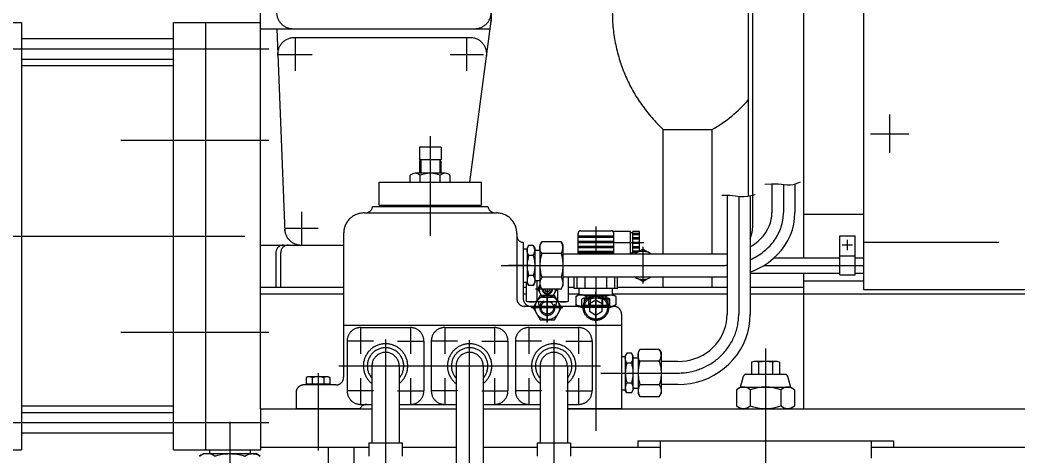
# Model space of a CAD drawing. Header units: millimetres. Extents: x -1838618 to -1600818, y -1770412 to -1553248.
# Drawn here: x -1818000 to -1817219, y -1654890 to -1654550 of the extents above; entities that cross this region are included whole.
import ezdxf

# ---------------------------------------------------------------- set-up
doc = ezdxf.new("R2010")
doc.units = ezdxf.units.MM
doc.header["$LTSCALE"] = 100
doc.linetypes.add('CENTER2', pattern=[28.575, 19.05, -3.175, 3.175, -3.175])
doc.layers.add('PV', color=7, linetype='Continuous')

# ---------------------------------------------------------------- blocks, each defined once
blk = doc.blocks.new('GENERATE')
at = {"color": 9, "linetype": 'CENTER2', "ltscale": 25.4}
for p, q in [((-1457.18, 741.98), (-1433.18, 741.98)), ((-1445.18, 745.38), (-1445.18, 723.98)), ((-1459.18, 723.98), (-1459.18, 739.98)), ((-1459.18, 737.98), (-1431.18, 737.98)), ((-1459.18, 736.98), (-1431.18, 736.98)), ((-1459.18, 733.98), (-1431.18, 733.98)), ((-1418.18, 741.48), (-1431.86, 741.48)), ((-1431.18, 723.98), (-1431.18, 739.98)), ((-1418.18, 723.98), (-1418.18, 741.48)), ((-1416.18, 740.48), (-1418.18, 740.48)), ((-1411.18, 741.48), (-1416.18, 741.48)), ((-1416.18, 723.98), (-1416.18, 741.48)), ((-1411.18, 739.98), (-1416.18, 739.98)), ((-1411.18, 738.98), (-1416.18, 738.98)), ((-1411.18, 736.48), (-1416.18, 736.48)), ((-1411.18, 735.48), (-1416.18, 735.48)), ((-1411.18, 726.13), (-1411.18, 741.48)), ((-1459.18, 732.98), (-1431.18, 732.98)), ((-1459.18, 729.98), (-1431.18, 729.98)), ((-1459.18, 728.98), (-1431.18, 728.98)), ((-1407.59, 732.48), (-1440.04, 732.48)), ((-1411.18, 732.98), (-1416.18, 732.98)), ((-1411.18, 731.98), (-1416.18, 731.98)), ((-1411.18, 729.48), (-1416.18, 729.48)), ((-1411.18, 728.48), (-1416.18, 728.48)), ((-1459.18, 725.98), (-1431.18, 725.98)), ((-1459.18, 724.98), (-1431.18, 724.98)), ((-1416.18, 724.48), (-1418.18, 724.48)), ((-1411.46, 725.98), (-1416.18, 725.98)), ((-1413.2, 724.98), (-1416.18, 724.98)), ((-1491.43, 703.13), (-1491.43, 687.07)), ((-1466.69, 687.07), (-1466.69, 705.98)), ((-1462.18, 696.98), (-1462.18, 705.98)), ((-1459.91, 696.98), (-1459.91, 705.98)), ((-1453.68, 696.98), (-1453.68, 705.98)), ((-1445.18, 705.98), (-1445.18, 696.98)), ((-1445.18, 705.98), (-1445.18, 691.5)), ((-1436.68, 696.98), (-1436.68, 705.98)), ((-1430.46, 696.98), (-1430.46, 705.98)), ((-1428.18, 696.98), (-1428.18, 705.98)), ((-1499.68, 701.98), (-1499.68, 687.07)), ((-1473.85, 696.48), (-1492.42, 696.48)), ((-1490.69, 696.48), (-1489, 699.4)), ((-1490.69, 696.48), (-1486.94, 689.98)), ((-1485.49, 696.48), (-1485.48, 696.5)), ((-1485.49, 696.48), (-1484.34, 694.48)), ((-1483.18, 696.5), (-1483.18, 670.62)), ((-1482.03, 694.48), (-1480.88, 696.48)), ((-1480.89, 696.5), (-1480.88, 696.48)), ((-1479.43, 689.98), (-1475.68, 696.48)), ((-1475.69, 696.5), (-1475.68, 696.48)), ((-1474.94, 687.07), (-1474.94, 696.5)), ((-1428.18, 696.98), (-1462.18, 696.98)), ((-1458.18, 691.98), (-1458.18, 696.98)), ((-1432.18, 691.98), (-1432.18, 696.98)), ((-1499.68, 687.07), (-1497.47, 686.48)), ((-1488.67, 691.48), (-1494.15, 681.98)), ((-1477.7, 691.48), (-1488.67, 691.48)), ((-1479.43, 689.98), (-1486.94, 689.98)), ((-1482.03, 694.48), (-1484.34, 694.48)), ((-1483.18, 670.45), (-1483.18, 693.07)), ((-1483.18, 690.65), (-1483.18, 673.3)), ((-1472.21, 681.97), (-1477.7, 691.48)), ((-1468.9, 686.48), (-1466.69, 687.07)), ((-1460.77, 690.77), (-1458.68, 691.98)), ((-1460.77, 690.77), (-1460.77, 684.18)), ((-1458.68, 691.98), (-1431.68, 691.98)), ((-1454.68, 689.48), (-1456.15, 688.63)), ((-1456.15, 682.58), (-1456.15, 688.63)), ((-1435.68, 689.48), (-1454.68, 689.48)), ((-1452.98, 690.77), (-1452.98, 689.38)), ((-1450.67, 682.58), (-1450.67, 688.63)), ((-1445.18, 687.75), (-1450.18, 684.86)), ((-1445.18, 669.98), (-1445.18, 693.98)), ((-1440.18, 684.86), (-1445.18, 687.75)), ((-1439.7, 682.58), (-1439.7, 688.63)), ((-1437.39, 690.77), (-1437.39, 689.38)), ((-1435.68, 689.48), (-1434.22, 688.63)), ((-1434.22, 682.58), (-1434.22, 688.63)), ((-1429.6, 690.77), (-1431.68, 691.98)), ((-1429.6, 690.77), (-1429.6, 684.18)), ((-1468.9, 686.48), (-1497.47, 686.48)), ((-1495.76, 681.98), (-1471.06, 681.98)), ((-1494.15, 681.98), (-1488.67, 672.48)), ((-1474.73, 681.98), (-1491.62, 681.98)), ((-1490.04, 686.48), (-1489.92, 682.98)), ((-1489.98, 684.56), (-1489.07, 682.98)), ((-1489.92, 682.98), (-1476.45, 682.98)), ((-1477.7, 672.48), (-1472.21, 681.97)), ((-1476.39, 684.56), (-1477.3, 682.98)), ((-1476.33, 686.48), (-1476.45, 682.98)), ((-1460.77, 684.18), (-1458.68, 682.98)), ((-1458.68, 682.98), (-1431.68, 682.98)), ((-1433.18, 681.98), (-1457.18, 681.98)), ((-1434.22, 682.58), (-1456.15, 682.58)), ((-1454.68, 681.98), (-1454.68, 682.58)), ((-1450.18, 684.86), (-1450.18, 679.09)), ((-1440.19, 679.09), (-1440.18, 684.86)), ((-1435.68, 681.98), (-1435.68, 682.58)), ((-1429.6, 684.18), (-1431.68, 682.98)), ((-1488.67, 672.48), (-1477.7, 672.48)), ((-1450.18, 679.09), (-1445.19, 676.2)), ((-1445.18, 676.2), (-1440.18, 679.09))]:
    blk.add_line(p, q, dxfattribs=at)
for points in [[(-1452.98, 690.77), (-1453.34, 690.97), (-1453.75, 691.18), (-1454.17, 691.37), (-1454.54, 691.52), (-1454.77, 691.6), (-1455.04, 691.69), (-1455.28, 691.76), (-1455.38, 691.79), (-1455.46, 691.81), (-1455.57, 691.83), (-1455.8, 691.87), (-1456.08, 691.91), (-1456.49, 691.96), (-1456.88, 691.98), (-1457.21, 691.97), (-1457.54, 691.94), (-1457.89, 691.89), (-1458.08, 691.85), (-1458.29, 691.81), (-1458.55, 691.74), (-1458.76, 691.68), (-1458.97, 691.61), (-1459.21, 691.52), (-1459.67, 691.34), (-1460.08, 691.15), (-1460.44, 690.96), (-1460.77, 690.77)], [(-1452.98, 690.77), (-1452.63, 690.87), (-1452.04, 691.02), (-1451.41, 691.18), (-1450.58, 691.37), (-1450.2, 691.46), (-1449.85, 691.52), (-1449.64, 691.56), (-1449.27, 691.62), (-1448.86, 691.69), (-1448.6, 691.73), (-1448.26, 691.78), (-1448.12, 691.79), (-1448.02, 691.81), (-1447.92, 691.82), (-1447.69, 691.84), (-1447.49, 691.86), (-1447.15, 691.89), (-1446.77, 691.91), (-1445.95, 691.96), (-1445.55, 691.97), (-1445.18, 691.98), (-1444.52, 691.97), (-1443.88, 691.95), (-1443.54, 691.92), (-1442.99, 691.88), (-1442.68, 691.84), (-1442.35, 691.81), (-1442.08, 691.77), (-1441.73, 691.73), (-1441.43, 691.68), (-1441.02, 691.62), (-1440.79, 691.57), (-1440.52, 691.52), (-1440.04, 691.43), (-1439.38, 691.29), (-1438.78, 691.15), (-1438.06, 690.96), (-1437.39, 690.77)], [(-1437.39, 690.77), (-1437.03, 690.97), (-1436.61, 691.18), (-1436.2, 691.37), (-1435.83, 691.52), (-1435.6, 691.6), (-1435.33, 691.69), (-1435.09, 691.76), (-1434.98, 691.79), (-1434.91, 691.81), (-1434.8, 691.83), (-1434.57, 691.87), (-1434.29, 691.91), (-1433.88, 691.96), (-1433.49, 691.98), (-1433.16, 691.97), (-1432.83, 691.94), (-1432.48, 691.89), (-1432.29, 691.85), (-1432.08, 691.81), (-1431.82, 691.74), (-1431.61, 691.68), (-1431.4, 691.61), (-1431.16, 691.52), (-1430.7, 691.34), (-1430.29, 691.15), (-1429.93, 690.96), (-1429.6, 690.77)], [(-1454.46, 683.46), (-1454.5, 683.45), (-1454.54, 683.43), (-1454.77, 683.35), (-1455.04, 683.27), (-1455.28, 683.19), (-1455.38, 683.17), (-1455.46, 683.15), (-1455.57, 683.12), (-1455.8, 683.08), (-1456.08, 683.04), (-1456.49, 683), (-1456.88, 682.98), (-1457.21, 682.98), (-1457.54, 683.01), (-1457.89, 683.06), (-1458.08, 683.1), (-1458.29, 683.15), (-1458.55, 683.21), (-1458.76, 683.27), (-1458.97, 683.34), (-1459.21, 683.43), (-1459.67, 683.62), (-1460.08, 683.81), (-1460.44, 683.99), (-1460.77, 684.18)], [(-1435.91, 683.46), (-1435.87, 683.45), (-1435.83, 683.43), (-1435.6, 683.35), (-1435.33, 683.27), (-1435.09, 683.19), (-1434.98, 683.17), (-1434.91, 683.15), (-1434.8, 683.12), (-1434.57, 683.08), (-1434.29, 683.04), (-1433.88, 683), (-1433.49, 682.98), (-1433.16, 682.98), (-1432.83, 683.01), (-1432.48, 683.06), (-1432.29, 683.1), (-1432.08, 683.15), (-1431.82, 683.21), (-1431.61, 683.27), (-1431.4, 683.34), (-1431.16, 683.43), (-1430.7, 683.62), (-1430.29, 683.81), (-1429.93, 683.99), (-1429.6, 684.18)]]:
    blk.add_lwpolyline(points, dxfattribs=at)
for centre, radius in [((-1483.18, 681.98), 9.5), ((-1445.18, 681.98), 10), ((-1445.18, 681.98), 9), ((-1483.18, 681.98), 5)]:
    blk.add_circle(centre, radius, dxfattribs=at)
for centre, radius, start, end in [((-1457.18, 739.98), 2, 90.00004, 179.99997), ((-1433.18, 739.98), 2, 0.00004, 90.00004), ((-1483.18, 696.48), 6.5, 155.6269, 359.99999), ((-1483.18, 696.48), 4, 179.64376, 359.99999), ((-1483.18, 696.48), 3.32, 179.57119, 0.42881), ((-1495.55, 701.07), 14.6, 254.55335, 286.36985), ((-1483.18, 744.41), 57.93, 261.81466, 278.18575), ((-1483.18, 681.98), 6, 117.03141, 27.80273), ((-1470.82, 701.07), 14.6, 253.62958, 285.43701), ((-1453.41, 684.66), 4.83, 55.37143, 124.62762), ((-1445.18, 671.46), 18.02, 72.27892, 107.7211), ((-1436.96, 684.66), 4.82, 55.36707, 124.63467)]:
    blk.add_arc(centre, radius, start, end, dxfattribs=at)
at = {"layer": 'PV', "color": 9, "linetype": 'CENTER2', "ltscale": 25.4}
for p, q in [((-1282.5, 720.98), (-1282.5, 1829.88)), ((-1322.5, 745.88), (-1322.5, 1485.68)), ((-1325.7, 769.26), (-1325.7, 1480.38)), ((-1707.5, 602.88), (-1707.5, 1159.88)), ((-1527, 1111.48), (-1527, 905.72)), ((-1236, 1077.96), (-1236, 696.18)), ((-1543.7, 779.95), (-1527, 905.72)), ((-1919.5, 904.88), (-1894.5, 904.88)), ((-1894.5, 904.88), (-1894.5, 570.88)), ((-1775.5, 904.88), (-1707.5, 904.88)), ((-1775.5, 570.88), (-1775.5, 904.88)), ((-1750.5, 904.88), (-1750.5, 570.88)), ((-1707.5, 899.88), (-1527.78, 899.88)), ((-1694.7, 899.88), (-1688.4, 741.05)), ((-1775.5, 891.88), (-1894.5, 891.88)), ((-1543.53, 892.88), (-1681.17, 892.88)), ((-1680.1, 866.88), (-1680.1, 892.88)), ((-1546.2, 866.88), (-1546.2, 892.88)), ((-1700.99, 883.88), (-1952.18, 883.88)), ((-1775.5, 875.88), (-1894.5, 875.88)), ((-1693.1, 879.88), (-1667.1, 879.88)), ((-1559.2, 879.88), (-1533.2, 879.88)), ((-1775.5, 870.88), (-1894.5, 870.88)), ((-1215.5, 832.88), (-1215.5, 802.88)), ((-1392.5, 821.13), (-1354.36, 821.13)), ((-1392.5, 723.98), (-1392.5, 821.13)), ((-1354.36, 723.98), (-1354.36, 821.13)), ((-1816.86, 812.88), (-1700.99, 812.88)), ((-1574.75, 815.96), (-1574.75, 738)), ((-1230.5, 817.88), (-1200.5, 817.88)), ((-1566.25, 807.48), (-1583.25, 807.48)), ((-1583.25, 807.48), (-1583.25, 797.48)), ((-1566.25, 807.48), (-1566.25, 797.48)), ((-1566.25, 797.48), (-1583.25, 797.48)), ((-1582.2, 797.48), (-1583.05, 796.48)), ((-1583.05, 796.48), (-1583.05, 786.95)), ((-1582.2, 797.48), (-1582.2, 786.95)), ((-1567.3, 797.48), (-1567.3, 786.95)), ((-1566.45, 796.48), (-1567.3, 797.48)), ((-1566.45, 796.48), (-1566.45, 786.95)), ((-1588.5, 786.52), (-1590.34, 785.45)), ((-1590.34, 779.95), (-1590.34, 785.45)), ((-1587.49, 786.84), (-1588.5, 786.52)), ((-1586.44, 786.95), (-1587.49, 786.84)), ((-1585.39, 786.84), (-1586.44, 786.95)), ((-1563.04, 786.95), (-1586.42, 786.95)), ((-1584.38, 786.52), (-1585.39, 786.84)), ((-1582.54, 785.45), (-1584.38, 786.52)), ((-1578.72, 786.56), (-1582.54, 785.45)), ((-1582.54, 779.95), (-1582.54, 785.45)), ((-1574.75, 786.95), (-1578.72, 786.56)), ((-1570.78, 786.56), (-1574.75, 786.95)), ((-1566.96, 785.45), (-1570.78, 786.56)), ((-1565.12, 786.52), (-1566.96, 785.45)), ((-1566.96, 779.95), (-1566.96, 785.45)), ((-1564.11, 786.84), (-1565.12, 786.52)), ((-1563.06, 786.95), (-1564.11, 786.84)), ((-1562.01, 786.84), (-1563.06, 786.95)), ((-1561, 786.52), (-1562.01, 786.84)), ((-1559.16, 785.45), (-1561, 786.52)), ((-1559.16, 779.95), (-1559.16, 785.45)), ((-1614.75, 779.95), (-1534.75, 779.95)), ((-1614.75, 761.95), (-1614.75, 779.95)), ((-1590.34, 779.95), (-1559.16, 779.95)), ((-1534.75, 761.95), (-1534.75, 779.95)), ((-1313.18, 778.38), (-1307.89, 778.68)), ((-1307.89, 778.68), (-1302.6, 778.6)), ((-1307.5, 778.7), (-1307.5, 756.16)), ((-1302.6, 778.6), (-1297.86, 778.08)), ((-1298.5, 778.15), (-1298.5, 756.18)), ((-1297.86, 778.08), (-1295.5, 777.89)), ((-1295.5, 777.89), (-1293.15, 777.92)), ((-1293.15, 777.92), (-1291.12, 778.2)), ((-1291.12, 778.2), (-1289.12, 778.7)), ((-1289.5, 778.59), (-1289.5, 756.18)), ((-1289.12, 778.7), (-1285.27, 780.18)), ((-1346.72, 769.82), (-1343.56, 769.92)), ((-1343.56, 769.92), (-1340.41, 769.82)), ((-1342.5, 769.91), (-1342.5, 676.52)), ((-1340.41, 769.82), (-1336.36, 769.35)), ((-1336.36, 769.35), (-1332.31, 768.92)), ((-1333.5, 769.01), (-1333.5, 676.76)), ((-1332.31, 768.92), (-1329.36, 768.91)), ((-1329.36, 768.91), (-1326.42, 769.16)), ((-1326.42, 769.16), (-1320.61, 770.27)), ((-1324.5, 769.45), (-1324.5, 676.71)), ((-1619.75, 760.95), (-1529.75, 760.95)), ((-1614.75, 761.95), (-1534.75, 761.95)), ((-1675.5, 756.88), (-1675.5, 730.88)), ((-1626.5, 755.95), (-1523, 755.95)), ((-1308.72, 748.16), (-1308.04, 750.82)), ((-1308.04, 750.82), (-1307.64, 753.49)), ((-1307.64, 753.49), (-1307.5, 756.18)), ((-1290.4, 747.23), (-1289.73, 751.69)), ((-1289.73, 751.69), (-1289.5, 756.18)), ((-1282.5, 754.88), (-1236, 754.88)), ((-1662.5, 743.88), (-1688.5, 743.88)), ((-1312.36, 740.57), (-1310.89, 743)), ((-1310.89, 743), (-1309.66, 745.57)), ((-1309.66, 745.57), (-1308.72, 748.16)), ((-1293.07, 738.61), (-1291.52, 742.85)), ((-1291.52, 742.85), (-1290.4, 747.23)), ((-1948.08, 737.88), (-1719.66, 737.88)), ((-1642.5, 739.95), (-1642.5, 627.56)), ((-1507, 739.95), (-1507, 688.98)), ((-1318.34, 733.82), (-1316.08, 735.95)), ((-1316.08, 735.95), (-1314.11, 738.17)), ((-1314.11, 738.17), (-1312.36, 740.57)), ((-1297.37, 730.59), (-1295.03, 734.5)), ((-1295.03, 734.5), (-1293.07, 738.61)), ((-1254.5, 707.48), (-1254.5, 737.98)), ((-1254.5, 737.98), (-1242.5, 737.98)), ((-1248.5, 726.98), (-1248.5, 734.98)), ((-1242.5, 707.48), (-1242.5, 737.98)), ((-1707.5, 730.88), (-1642.5, 730.88)), ((-1502, 732.98), (-1502, 688.98)), ((-1502, 727.98), (-1502, 701.98)), ((-1502, 727.98), (-1499, 727.98)), ((-1497.79, 730.56), (-1499, 728.48)), ((-1499, 728.48), (-1499, 701.48)), ((-1499, 726.67), (-1498.97, 727.33)), ((-1498.94, 725.87), (-1499, 726.67)), ((-1498.97, 727.33), (-1498.83, 728.08)), ((-1498.83, 728.08), (-1498.71, 728.55)), ((-1498.71, 728.55), (-1498.55, 729)), ((-1498.55, 729), (-1498.17, 729.87)), ((-1498.17, 729.87), (-1497.79, 730.57)), ((-1494.21, 730.57), (-1497.79, 730.57)), ((-1493.83, 729.87), (-1494.21, 730.57)), ((-1494.21, 730.56), (-1493, 728.48)), ((-1493.45, 729), (-1493.83, 729.87)), ((-1493.29, 728.55), (-1493.45, 729)), ((-1493.17, 728.08), (-1493.29, 728.55)), ((-1493.03, 727.33), (-1493.17, 728.08)), ((-1493.06, 725.87), (-1493, 726.67)), ((-1493, 726.67), (-1493.03, 727.33)), ((-1493, 728.48), (-1493, 701.48)), ((-1492.2, 726.83), (-1489, 726.83)), ((-1487.57, 733.45), (-1489, 730.98)), ((-1489, 730.98), (-1489, 698.98)), ((-1489, 728.83), (-1488.96, 729.62)), ((-1488.92, 727.89), (-1489, 728.83)), ((-1488.96, 729.62), (-1488.8, 730.51)), ((-1488.8, 727.15), (-1488.92, 727.89)), ((-1488.8, 730.51), (-1488.65, 731.07)), ((-1488.66, 726.65), (-1488.8, 727.15)), ((-1488.46, 726.07), (-1488.66, 726.65)), ((-1488.65, 731.07), (-1488.46, 731.6)), ((-1488.46, 731.6), (-1488.02, 732.63)), ((-1488.05, 725.13), (-1488.46, 726.07)), ((-1488.02, 732.63), (-1487.57, 733.45)), ((-1472.43, 733.45), (-1487.57, 733.45)), ((-1472.43, 733.45), (-1471, 730.98)), ((-1471.98, 732.63), (-1472.43, 733.45)), ((-1471.54, 731.6), (-1471.98, 732.63)), ((-1471.95, 725.13), (-1471.54, 726.07)), ((-1471.35, 731.07), (-1471.54, 731.6)), ((-1471.54, 726.07), (-1471.34, 726.65)), ((-1471.2, 730.51), (-1471.35, 731.07)), ((-1471.34, 726.65), (-1471.2, 727.15)), ((-1471.04, 729.62), (-1471.2, 730.51)), ((-1471.2, 727.15), (-1471.08, 727.89)), ((-1471.08, 727.89), (-1471, 728.83)), ((-1471, 728.83), (-1471.04, 729.62)), ((-1471, 730.98), (-1471, 698.98)), ((-1414.95, 723.98), (-1408.5, 727.67)), ((-1408.5, 729.44), (-1408.5, 700.91)), ((-1408.5, 727.67), (-1402.05, 723.98)), ((-1324.5, 729.49), (-1322.6, 730.64)), ((-1322.6, 730.64), (-1320.76, 731.89)), ((-1320.76, 731.89), (-1318.34, 733.82)), ((-1303.14, 723.44), (-1300.09, 726.88)), ((-1300.09, 726.88), (-1297.37, 730.59)), ((-1252.5, 730.98), (-1244.5, 730.98)), ((-1236, 733.18), (-1130, 733.18)), ((-1695.5, 724.88), (-1695.5, 697.88)), ((-1691.75, 697.88), (-1691.75, 724.88)), ((-1498.83, 725.25), (-1498.94, 725.87)), ((-1498.71, 724.83), (-1498.83, 725.25)), ((-1498.71, 718.65), (-1498.83, 717.81)), ((-1498.55, 724.33), (-1498.71, 724.83)), ((-1498.55, 719.64), (-1498.71, 718.65)), ((-1498.2, 723.55), (-1498.55, 724.33)), ((-1498.2, 721.21), (-1498.55, 719.64)), ((-1497.79, 722.77), (-1498.2, 723.55)), ((-1497.79, 722.77), (-1498.2, 721.21)), ((-1494.21, 722.77), (-1497.79, 722.77)), ((-1494.21, 722.77), (-1493.8, 723.55)), ((-1494.21, 722.77), (-1493.8, 721.21)), ((-1493.8, 723.55), (-1493.45, 724.33)), ((-1493.8, 721.21), (-1493.45, 719.64)), ((-1493.45, 724.33), (-1493.29, 724.83)), ((-1493.45, 719.64), (-1493.29, 718.65)), ((-1493.29, 724.83), (-1493.17, 725.25)), ((-1493.29, 718.65), (-1493.17, 717.81)), ((-1493.17, 725.25), (-1493.06, 725.87)), ((-1488.8, 718.33), (-1488.86, 717.72)), ((-1488.66, 719.34), (-1488.8, 718.33)), ((-1488.46, 720.51), (-1488.66, 719.34)), ((-1488.06, 722.36), (-1488.46, 720.51)), ((-1487.57, 724.21), (-1488.06, 722.36)), ((-1487.57, 724.21), (-1488.05, 725.13)), ((-1472.43, 724.21), (-1487.57, 724.21)), ((-1472.43, 724.21), (-1471.95, 725.13)), ((-1472.43, 724.21), (-1471.94, 722.36)), ((-1471.94, 722.36), (-1471.54, 720.51)), ((-1471.54, 720.51), (-1471.34, 719.34)), ((-1471.34, 719.34), (-1471.2, 718.33)), ((-1471.2, 718.33), (-1471.14, 717.72)), ((-1471, 723.98), (-1346, 723.98)), ((-1346, 723.98), (-1344.25, 724.01)), ((-1344.25, 724.01), (-1342.5, 724.11)), ((-1310.17, 717.34), (-1306.53, 720.24)), ((-1306.53, 720.24), (-1303.14, 723.44)), ((-1305.69, 720.98), (-1254.5, 720.98)), ((-1254.5, 722.48), (-1242.5, 722.48)), ((-1242.5, 720.98), (-1236, 720.98)), ((-1519.26, 714.98), (-1346, 714.98)), ((-1496.4, 714.98), (-1513.63, 714.98)), ((-1498.94, 716.56), (-1499, 714.98)), ((-1499, 714.98), (-1498.97, 713.67)), ((-1498.97, 713.67), (-1498.83, 712.14)), ((-1498.88, 717.3), (-1498.94, 716.56)), ((-1498.83, 717.81), (-1498.88, 717.3)), ((-1498.83, 712.14), (-1498.71, 711.22)), ((-1498.71, 711.22), (-1498.55, 710.31)), ((-1493.29, 711.22), (-1493.45, 710.31)), ((-1493.17, 712.14), (-1493.29, 711.22)), ((-1493.17, 717.81), (-1493.12, 717.3)), ((-1493.03, 713.67), (-1493.17, 712.14)), ((-1493.12, 717.3), (-1493.06, 716.56)), ((-1493.06, 716.56), (-1493, 714.98)), ((-1493, 714.98), (-1493.03, 713.67)), ((-1488.92, 716.86), (-1489, 714.98)), ((-1489, 714.98), (-1488.96, 713.43)), ((-1488.96, 713.43), (-1488.8, 711.62)), ((-1488.86, 717.72), (-1488.92, 716.86)), ((-1488.8, 711.62), (-1488.65, 710.52)), ((-1488.65, 710.52), (-1488.46, 709.45)), ((-1471.35, 710.52), (-1471.54, 709.45)), ((-1471.2, 711.62), (-1471.35, 710.52)), ((-1471.04, 713.43), (-1471.2, 711.62)), ((-1471.14, 717.72), (-1471.08, 716.86)), ((-1471.08, 716.86), (-1471, 714.98)), ((-1471, 714.98), (-1471.04, 713.43)), ((-1324.5, 709.74), (-1321.32, 711.01)), ((-1321.32, 711.01), (-1318.22, 712.45)), ((-1318.22, 712.45), (-1314.09, 714.73)), ((-1314.09, 714.73), (-1310.17, 717.34)), ((-1313.69, 714.98), (-1236, 714.98)), ((-1498.94, 704.08), (-1499, 703.29)), ((-1499, 703.29), (-1498.97, 702.62)), ((-1498.97, 702.62), (-1498.83, 701.87)), ((-1498.83, 704.7), (-1498.94, 704.08)), ((-1498.71, 705.13), (-1498.83, 704.7)), ((-1498.55, 705.62), (-1498.71, 705.13)), ((-1498.55, 710.31), (-1498.17, 708.57)), ((-1498.2, 706.41), (-1498.55, 705.62)), ((-1497.79, 707.18), (-1498.2, 706.41)), ((-1498.17, 708.57), (-1497.79, 707.18)), ((-1494.21, 707.18), (-1497.79, 707.18)), ((-1493.83, 708.57), (-1494.21, 707.18)), ((-1494.21, 707.18), (-1493.8, 706.41)), ((-1493.45, 710.31), (-1493.83, 708.57)), ((-1493.8, 706.41), (-1493.45, 705.62)), ((-1493.45, 705.62), (-1493.29, 705.13)), ((-1493.29, 705.13), (-1493.17, 704.7)), ((-1493.17, 704.7), (-1493.06, 704.08)), ((-1493.03, 702.62), (-1493.17, 701.87)), ((-1493.06, 704.08), (-1493, 703.29)), ((-1493, 703.29), (-1493.03, 702.62)), ((-1492.2, 703.13), (-1489, 703.13)), ((-1488.8, 702.8), (-1488.92, 702.06)), ((-1488.66, 703.3), (-1488.8, 702.8)), ((-1488.46, 703.89), (-1488.66, 703.3)), ((-1488.46, 709.45), (-1488.02, 707.39)), ((-1488.05, 704.82), (-1488.46, 703.89)), ((-1487.57, 705.74), (-1488.05, 704.82)), ((-1488.02, 707.39), (-1487.57, 705.74)), ((-1472.43, 705.74), (-1487.57, 705.74)), ((-1471.98, 707.39), (-1472.43, 705.74)), ((-1472.43, 705.74), (-1471.95, 704.82)), ((-1471.54, 709.45), (-1471.98, 707.39)), ((-1471.95, 704.82), (-1471.54, 703.89)), ((-1471.54, 703.89), (-1471.34, 703.3)), ((-1471.34, 703.3), (-1471.2, 702.8)), ((-1471.2, 702.8), (-1471.08, 702.06)), ((-1471, 705.98), (-1346, 705.98)), ((-1408.5, 702.28), (-1414.95, 705.98)), ((-1408.5, 702.28), (-1402.05, 705.98)), ((-1392.5, 697.88), (-1392.5, 705.98)), ((-1354.36, 697.88), (-1354.36, 705.98)), ((-1346, 705.98), (-1344.25, 706)), ((-1344.25, 706), (-1342.5, 706.07)), ((-1324.5, 708.98), (-1254.5, 708.98)), ((-1282.5, 602.88), (-1282.5, 708.98)), ((-1282.5, 702.88), (-1236, 702.88)), ((-1254.5, 707.48), (-1242.5, 707.48)), ((-1242.5, 708.98), (-1236, 708.98)), ((-1707.5, 697.88), (-1642.5, 697.88)), ((-1502, 701.98), (-1499, 701.98)), ((-1502, 697.88), (-1499.58, 697.88)), ((-1497.79, 699.39), (-1499, 701.48)), ((-1498.83, 701.87), (-1498.71, 701.4)), ((-1498.71, 701.4), (-1498.55, 700.95)), ((-1498.55, 700.95), (-1498.17, 700.08)), ((-1498.17, 700.08), (-1497.79, 699.39)), ((-1494.21, 699.39), (-1497.79, 699.39)), ((-1494.21, 699.39), (-1493, 701.48)), ((-1493.83, 700.08), (-1494.21, 699.39)), ((-1493.45, 700.95), (-1493.83, 700.08)), ((-1493.29, 701.4), (-1493.45, 700.95)), ((-1493.17, 701.87), (-1493.29, 701.4)), ((-1488.92, 702.06), (-1489, 701.12)), ((-1489, 701.12), (-1488.96, 700.34)), ((-1487.57, 696.5), (-1489, 698.98)), ((-1488.96, 700.34), (-1488.8, 699.44)), ((-1488.8, 699.44), (-1488.65, 698.89)), ((-1488.65, 698.89), (-1488.46, 698.36)), ((-1488.46, 698.36), (-1488.02, 697.33)), ((-1488.02, 697.33), (-1487.57, 696.5)), ((-1472.43, 696.5), (-1487.57, 696.5)), ((-1472.43, 696.5), (-1471, 698.98)), ((-1471.98, 697.33), (-1472.43, 696.5)), ((-1471.54, 698.36), (-1471.98, 697.33)), ((-1471.35, 698.89), (-1471.54, 698.36)), ((-1471.2, 699.44), (-1471.35, 698.89)), ((-1471.04, 700.34), (-1471.2, 699.44)), ((-1471.08, 702.06), (-1471, 701.12)), ((-1471, 701.12), (-1471.04, 700.34)), ((-1466.62, 697.88), (-1462.29, 697.88)), ((-1428.18, 697.88), (-1342.5, 697.88)), ((-1324.5, 697.88), (-1282.5, 697.88)), ((-1236, 696.18), (-964, 696.18)), ((-1707.5, 692.88), (-1642.5, 692.88)), ((-1502, 692.88), (-1499.87, 692.88)), ((-1466.84, 692.88), (-1458.26, 692.88)), ((-1453.21, 689.38), (-1454.42, 688.68)), ((-1454.42, 688.68), (-1454.42, 683.58)), ((-1437.16, 689.38), (-1453.21, 689.38)), ((-1449.8, 688.66), (-1449.8, 683.58)), ((-1445.18, 691.5), (-1445.18, 585.68)), ((-1440.57, 688.66), (-1440.57, 683.58)), ((-1437.16, 689.38), (-1435.95, 688.68)), ((-1435.95, 688.68), (-1435.95, 683.58)), ((-1432, 692.88), (-1342.5, 692.88)), ((-1324.5, 692.88), (-1282.5, 692.88)), ((-1282.5, 692.88), (-962.5, 692.88)), ((-1431.18, 682.98), (-1501, 682.98)), ((-1435.95, 683.58), (-1454.42, 683.58)), ((-1452.5, 683.58), (-1452.5, 682.98)), ((-1437.87, 682.98), (-1452.5, 682.98)), ((-1437.87, 683.58), (-1437.87, 682.98)), ((-1425.18, 676.98), (-1425.18, 602.88)), ((-1343.08, 670.41), (-1342.65, 673.57)), ((-1342.65, 673.57), (-1342.5, 676.76)), ((-1325.37, 667.17), (-1324.72, 671.95)), ((-1324.72, 671.95), (-1324.5, 676.76)), ((-1642.5, 668.38), (-1425.18, 668.38)), ((-1629.24, 666.38), (-1590.24, 666.38)), ((-1629.22, 665.86), (-1629.22, 645.86)), ((-1590.26, 665.86), (-1590.26, 645.86)), ((-1563.46, 666.38), (-1524.46, 666.38)), ((-1563.44, 665.86), (-1563.44, 645.86)), ((-1524.48, 665.86), (-1524.48, 645.86)), ((-1497.68, 666.38), (-1458.68, 666.38)), ((-1497.67, 665.86), (-1497.67, 645.86)), ((-1458.7, 665.86), (-1458.7, 645.86)), ((-1346.06, 661.27), (-1344.79, 664.24)), ((-1344.79, 664.24), (-1343.79, 667.28)), ((-1343.79, 667.28), (-1343.08, 670.41)), ((-1326.45, 662.47), (-1325.37, 667.17)), ((-1816.86, 662.88), (-1700.99, 662.88)), ((-1639.74, 655.88), (-1639.74, 616.88)), ((-1619.22, 655.86), (-1639.22, 655.86)), ((-1609.74, 656.96), (-1609.74, 424.37)), ((-1600.26, 655.86), (-1580.26, 655.86)), ((-1579.74, 655.88), (-1579.74, 616.88)), ((-1573.96, 655.88), (-1573.96, 616.88)), ((-1553.44, 655.86), (-1573.44, 655.86)), ((-1543.96, 379.37), (-1543.96, 656.51)), ((-1534.48, 655.86), (-1514.48, 655.86)), ((-1513.96, 655.88), (-1513.96, 616.88)), ((-1508.18, 655.88), (-1508.18, 616.88)), ((-1487.67, 655.86), (-1507.67, 655.86)), ((-1478.18, 656.9), (-1478.18, 309.37)), ((-1468.7, 655.86), (-1448.7, 655.86)), ((-1448.18, 655.88), (-1448.18, 616.88)), ((-1349.38, 655.72), (-1347.59, 658.43)), ((-1347.59, 658.43), (-1346.06, 661.27)), ((-1329.85, 653.45), (-1327.94, 657.89)), ((-1327.94, 657.89), (-1326.45, 662.47)), ((-1410.76, 649.35), (-1412.18, 646.88)), ((-1411.65, 647.5), (-1411.2, 648.53)), ((-1411.2, 648.53), (-1410.76, 649.35)), ((-1395.61, 649.35), (-1410.76, 649.35)), ((-1395.61, 649.35), (-1394.18, 646.88)), ((-1395.17, 648.53), (-1395.61, 649.35)), ((-1394.72, 647.5), (-1395.17, 648.53)), ((-1358.8, 646.62), (-1356.13, 648.6)), ((-1356.13, 648.6), (-1353.67, 650.78)), ((-1353.67, 650.78), (-1351.41, 653.17)), ((-1351.41, 653.17), (-1349.38, 655.72)), ((-1334.81, 645.16), (-1332.14, 649.2)), ((-1332.14, 649.2), (-1329.85, 653.45)), ((-1312.5, 650.17), (-1312.5, 436.08)), ((-1425.18, 643.88), (-1425.18, 617.88)), ((-1425.18, 643.88), (-1422.18, 643.88)), ((-1420.98, 646.46), (-1422.18, 644.38)), ((-1422.18, 644.38), (-1422.18, 617.38)), ((-1422.18, 642.57), (-1422.15, 643.23)), ((-1422.12, 641.77), (-1422.18, 642.57)), ((-1422.15, 643.23), (-1422.02, 643.98)), ((-1422.02, 641.15), (-1422.12, 641.77)), ((-1422.02, 643.98), (-1421.89, 644.45)), ((-1421.89, 640.73), (-1422.02, 641.15)), ((-1421.89, 644.45), (-1421.73, 644.9)), ((-1421.73, 640.23), (-1421.89, 640.73)), ((-1421.73, 644.9), (-1421.36, 645.77)), ((-1421.39, 639.45), (-1421.73, 640.23)), ((-1421.36, 645.77), (-1420.98, 646.46)), ((-1417.39, 646.46), (-1420.98, 646.46)), ((-1417.39, 646.46), (-1416.18, 644.38)), ((-1417.01, 645.77), (-1417.39, 646.46)), ((-1416.64, 644.9), (-1417.01, 645.77)), ((-1416.98, 639.45), (-1416.64, 640.23)), ((-1416.48, 644.45), (-1416.64, 644.9)), ((-1416.64, 640.23), (-1416.47, 640.73)), ((-1416.35, 643.98), (-1416.48, 644.45)), ((-1416.47, 640.73), (-1416.35, 641.15)), ((-1416.22, 643.23), (-1416.35, 643.98)), ((-1416.35, 641.15), (-1416.25, 641.77)), ((-1416.25, 641.77), (-1416.18, 642.57)), ((-1416.18, 642.57), (-1416.22, 643.23)), ((-1416.18, 644.38), (-1416.18, 617.38)), ((-1415.38, 642.73), (-1412.18, 642.73)), ((-1412.18, 646.88), (-1412.18, 614.88)), ((-1412.18, 644.73), (-1412.15, 645.52)), ((-1412.11, 643.79), (-1412.18, 644.73)), ((-1412.15, 645.52), (-1411.98, 646.41)), ((-1411.98, 643.05), (-1412.11, 643.79)), ((-1411.98, 646.41), (-1411.84, 646.97)), ((-1411.84, 642.55), (-1411.98, 643.05)), ((-1411.84, 646.97), (-1411.65, 647.5)), ((-1411.65, 641.97), (-1411.84, 642.55)), ((-1411.24, 641.03), (-1411.65, 641.97)), ((-1410.76, 640.11), (-1411.24, 641.03)), ((-1395.61, 640.11), (-1395.13, 641.03)), ((-1395.13, 641.03), (-1394.72, 641.97)), ((-1394.53, 646.97), (-1394.72, 647.5)), ((-1394.72, 641.97), (-1394.53, 642.55)), ((-1394.39, 646.41), (-1394.53, 646.97)), ((-1394.53, 642.55), (-1394.39, 643.05)), ((-1394.22, 645.52), (-1394.39, 646.41)), ((-1394.39, 643.05), (-1394.26, 643.79)), ((-1394.26, 643.79), (-1394.18, 644.73)), ((-1394.18, 644.73), (-1394.22, 645.52)), ((-1394.18, 646.88), (-1394.18, 614.88)), ((-1377.62, 640.02), (-1374.26, 640.45)), ((-1374.26, 640.45), (-1370.96, 641.15)), ((-1370.96, 641.15), (-1367.74, 642.13)), ((-1367.74, 642.13), (-1364.63, 643.38)), ((-1364.63, 643.38), (-1361.63, 644.88)), ((-1361.63, 644.88), (-1358.8, 646.62)), ((-1341.16, 637.84), (-1337.82, 641.36)), ((-1337.82, 641.36), (-1334.81, 645.16)), ((-1646.35, 636.38), (-1573.13, 636.38)), ((-1620.39, 636.38), (-1620.39, 576.38)), ((-1599.09, 636.38), (-1599.09, 576.38)), ((-1580.57, 636.38), (-1507.35, 636.38)), ((-1554.61, 636.38), (-1554.61, 379.37)), ((-1533.31, 636.38), (-1533.31, 379.37)), ((-1514.8, 636.38), (-1441.57, 636.38)), ((-1488.83, 636.38), (-1488.83, 576.38)), ((-1467.53, 636.38), (-1467.53, 576.38)), ((-1422.12, 632.46), (-1422.18, 630.88)), ((-1422.07, 633.19), (-1422.12, 632.46)), ((-1422.02, 633.71), (-1422.07, 633.19)), ((-1421.9, 634.55), (-1422.02, 633.71)), ((-1421.73, 635.54), (-1421.9, 634.55)), ((-1421.39, 637.1), (-1421.73, 635.54)), ((-1420.98, 638.67), (-1421.39, 639.45)), ((-1420.98, 638.67), (-1421.39, 637.1)), ((-1417.39, 638.67), (-1420.98, 638.67)), ((-1417.39, 638.67), (-1416.98, 639.45)), ((-1417.39, 638.67), (-1416.98, 637.1)), ((-1416.98, 637.1), (-1416.64, 635.54)), ((-1416.64, 635.54), (-1416.47, 634.55)), ((-1416.47, 634.55), (-1416.35, 633.71)), ((-1416.35, 633.71), (-1416.3, 633.19)), ((-1416.3, 633.19), (-1416.25, 632.46)), ((-1416.25, 632.46), (-1416.18, 630.88)), ((-1412.11, 632.76), (-1412.18, 630.88)), ((-1412.04, 633.62), (-1412.11, 632.76)), ((-1411.98, 634.23), (-1412.04, 633.62)), ((-1411.84, 635.24), (-1411.98, 634.23)), ((-1411.65, 636.41), (-1411.84, 635.24)), ((-1411.24, 638.26), (-1411.65, 636.41)), ((-1410.76, 640.11), (-1411.24, 638.26)), ((-1395.61, 640.11), (-1410.76, 640.11)), ((-1395.61, 640.11), (-1395.13, 638.26)), ((-1395.13, 638.26), (-1394.72, 636.41)), ((-1394.72, 636.41), (-1394.53, 635.24)), ((-1394.53, 635.24), (-1394.39, 634.23)), ((-1394.39, 634.23), (-1394.33, 633.62)), ((-1394.33, 633.62), (-1394.26, 632.76)), ((-1394.26, 632.76), (-1394.18, 630.88)), ((-1381, 639.88), (-1394.18, 639.88)), ((-1381, 639.88), (-1377.62, 640.02)), ((-1348.72, 631.72), (-1344.8, 634.62)), ((-1344.8, 634.62), (-1341.16, 637.84)), ((-1321.64, 639.88), (-1323.5, 639.38)), ((-1322.15, 639.75), (-1323.5, 639.38)), ((-1323.5, 639.38), (-1323.5, 629.88)), ((-1320.75, 639.88), (-1322.15, 639.75)), ((-1303.36, 639.88), (-1321.63, 639.88)), ((-1319.35, 639.75), (-1320.75, 639.88)), ((-1318, 639.38), (-1319.35, 639.75)), ((-1318, 639.88), (-1318, 629.88)), ((-1315.26, 639.75), (-1318, 639.38)), ((-1312.5, 639.88), (-1315.26, 639.75)), ((-1309.74, 639.75), (-1312.5, 639.88)), ((-1307, 639.38), (-1309.74, 639.75)), ((-1307, 639.88), (-1307, 629.88)), ((-1305.65, 639.75), (-1307, 639.38)), ((-1304.25, 639.88), (-1305.65, 639.75)), ((-1302.85, 639.75), (-1304.25, 639.88)), ((-1301.5, 639.38), (-1303.37, 639.88)), ((-1301.5, 639.38), (-1302.85, 639.75)), ((-1301.5, 639.38), (-1301.5, 629.88)), ((-1670.52, 627.96), (-1671.74, 627.26)), ((-1671.74, 627.26), (-1671.74, 622.16)), ((-1654.48, 627.96), (-1670.52, 627.96)), ((-1667.12, 627.25), (-1667.12, 622.16)), ((-1662.5, 630.7), (-1662.5, 570.28)), ((-1657.88, 627.25), (-1657.88, 622.16)), ((-1654.48, 627.96), (-1653.26, 627.26)), ((-1653.26, 627.26), (-1653.26, 622.16)), ((-1629.22, 626.89), (-1629.22, 606.89)), ((-1590.26, 626.89), (-1590.26, 606.89)), ((-1563.44, 626.89), (-1563.44, 606.89)), ((-1524.48, 626.89), (-1524.48, 606.89)), ((-1497.67, 626.89), (-1497.67, 606.89)), ((-1458.7, 626.89), (-1458.7, 606.89)), ((-1441.27, 630.88), (-1381, 630.88)), ((-1422.18, 630.88), (-1422.15, 629.57)), ((-1422.15, 629.57), (-1422.02, 628.04)), ((-1422.02, 628.04), (-1421.89, 627.12)), ((-1421.89, 627.12), (-1421.73, 626.21)), ((-1421.73, 626.21), (-1421.36, 624.47)), ((-1416.64, 626.21), (-1417.01, 624.47)), ((-1416.48, 627.12), (-1416.64, 626.21)), ((-1416.35, 628.04), (-1416.48, 627.12)), ((-1416.22, 629.57), (-1416.35, 628.04)), ((-1416.18, 630.88), (-1416.22, 629.57)), ((-1412.18, 630.88), (-1412.15, 629.32)), ((-1412.15, 629.32), (-1411.98, 627.52)), ((-1411.98, 627.52), (-1411.84, 626.42)), ((-1411.84, 626.42), (-1411.65, 625.35)), ((-1411.65, 625.35), (-1411.2, 623.29)), ((-1394.72, 625.35), (-1395.17, 623.29)), ((-1394.53, 626.42), (-1394.72, 625.35)), ((-1394.39, 627.52), (-1394.53, 626.42)), ((-1394.22, 629.32), (-1394.39, 627.52)), ((-1394.18, 630.88), (-1394.22, 629.32)), ((-1366.45, 623.73), (-1361.77, 625.15)), ((-1361.77, 625.15), (-1357.23, 626.97)), ((-1357.23, 626.97), (-1352.87, 629.16)), ((-1352.87, 629.16), (-1348.72, 631.72)), ((-1331.96, 619.88), (-1329.68, 628.39)), ((-1327.74, 629.88), (-1297.26, 629.88)), ((-1295.33, 628.39), (-1293.04, 619.88)), ((-1648.5, 621.56), (-1673.74, 621.56)), ((-1653.26, 622.16), (-1671.74, 622.16)), ((-1669.81, 622.16), (-1669.81, 621.56)), ((-1655.19, 621.56), (-1669.81, 621.56)), ((-1655.19, 622.16), (-1655.19, 621.56)), ((-1619.22, 616.89), (-1639.22, 616.89)), ((-1600.26, 616.89), (-1580.26, 616.89)), ((-1553.44, 616.89), (-1573.44, 616.89)), ((-1534.48, 616.89), (-1514.48, 616.89)), ((-1487.67, 616.89), (-1507.67, 616.89)), ((-1468.7, 616.89), (-1448.7, 616.89)), ((-1425.18, 617.88), (-1422.18, 617.88)), ((-1422.12, 619.98), (-1422.18, 619.18)), ((-1422.18, 619.18), (-1422.15, 618.52)), ((-1420.98, 615.29), (-1422.18, 617.38)), ((-1422.15, 618.52), (-1422.02, 617.77)), ((-1422.02, 620.6), (-1422.12, 619.98)), ((-1421.89, 621.03), (-1422.02, 620.6)), ((-1422.02, 617.77), (-1421.89, 617.3)), ((-1421.73, 621.52), (-1421.89, 621.03)), ((-1421.89, 617.3), (-1421.73, 616.85)), ((-1421.39, 622.31), (-1421.73, 621.52)), ((-1421.73, 616.85), (-1421.36, 615.98)), ((-1420.98, 623.08), (-1421.39, 622.31)), ((-1421.36, 624.47), (-1420.98, 623.08)), ((-1417.39, 623.08), (-1420.98, 623.08)), ((-1417.01, 624.47), (-1417.39, 623.08)), ((-1417.39, 623.08), (-1416.98, 622.31)), ((-1417.39, 615.29), (-1416.18, 617.38)), ((-1416.64, 616.85), (-1417.01, 615.98)), ((-1416.98, 622.31), (-1416.64, 621.52)), ((-1416.64, 621.52), (-1416.47, 621.03)), ((-1416.48, 617.3), (-1416.64, 616.85)), ((-1416.35, 617.77), (-1416.48, 617.3)), ((-1416.47, 621.03), (-1416.35, 620.6)), ((-1416.35, 620.6), (-1416.25, 619.98)), ((-1416.22, 618.52), (-1416.35, 617.77)), ((-1416.25, 619.98), (-1416.18, 619.18)), ((-1416.18, 619.18), (-1416.22, 618.52)), ((-1415.38, 619.03), (-1412.18, 619.03)), ((-1412.11, 617.96), (-1412.18, 617.02)), ((-1412.18, 617.02), (-1412.15, 616.24)), ((-1411.98, 618.7), (-1412.11, 617.96)), ((-1411.84, 619.2), (-1411.98, 618.7)), ((-1411.65, 619.78), (-1411.84, 619.2)), ((-1411.24, 620.72), (-1411.65, 619.78)), ((-1410.76, 621.64), (-1411.24, 620.72)), ((-1411.2, 623.29), (-1410.76, 621.64)), ((-1395.61, 621.64), (-1410.76, 621.64)), ((-1395.17, 623.29), (-1395.61, 621.64)), ((-1395.61, 621.64), (-1395.13, 620.72)), ((-1395.13, 620.72), (-1394.72, 619.78)), ((-1394.72, 619.78), (-1394.53, 619.2)), ((-1394.53, 619.2), (-1394.39, 618.7)), ((-1394.39, 618.7), (-1394.26, 617.96)), ((-1394.26, 617.96), (-1394.18, 617.02)), ((-1394.18, 617.02), (-1394.22, 616.24)), ((-1381, 621.88), (-1394.18, 621.88)), ((-1381, 621.88), (-1376.1, 622.08)), ((-1376.1, 622.08), (-1371.24, 622.7)), ((-1371.24, 622.7), (-1366.45, 623.73)), ((-1331.96, 619.88), (-1335.1, 617.68)), ((-1333.91, 618.55), (-1335.1, 617.68)), ((-1335.1, 617.68), (-1335.1, 605.08)), ((-1332.62, 619.24), (-1333.91, 618.55)), ((-1331.24, 619.71), (-1332.62, 619.24)), ((-1331.96, 619.88), (-1293.04, 619.88)), ((-1329.8, 619.88), (-1331.24, 619.71)), ((-1328.36, 619.71), (-1329.8, 619.88)), ((-1326.98, 619.24), (-1328.36, 619.71)), ((-1325.69, 618.55), (-1326.98, 619.24)), ((-1324.5, 617.68), (-1325.69, 618.55)), ((-1321.58, 618.61), (-1324.5, 617.68)), ((-1324.5, 617.68), (-1324.5, 605.08)), ((-1318.6, 619.3), (-1321.58, 618.61)), ((-1315.57, 619.73), (-1318.6, 619.3)), ((-1312.5, 619.88), (-1315.57, 619.73)), ((-1309.43, 619.73), (-1312.5, 619.88)), ((-1306.4, 619.3), (-1309.43, 619.73)), ((-1303.42, 618.61), (-1306.4, 619.3)), ((-1300.5, 617.68), (-1303.42, 618.61)), ((-1299.31, 618.55), (-1300.5, 617.68)), ((-1300.5, 617.68), (-1300.5, 605.08)), ((-1298.02, 619.24), (-1299.31, 618.55)), ((-1296.64, 619.71), (-1298.02, 619.24)), ((-1295.2, 619.88), (-1296.64, 619.71)), ((-1293.76, 619.71), (-1295.2, 619.88)), ((-1292.38, 619.24), (-1293.76, 619.71)), ((-1289.9, 617.68), (-1293.04, 619.88)), ((-1291.09, 618.55), (-1292.38, 619.24)), ((-1289.9, 617.68), (-1291.09, 618.55)), ((-1289.9, 617.68), (-1289.9, 605.08)), ((-1679.74, 615.56), (-1679.74, 602.88)), ((-1421.36, 615.98), (-1420.98, 615.29)), ((-1417.39, 615.29), (-1420.98, 615.29)), ((-1417.01, 615.98), (-1417.39, 615.29)), ((-1410.76, 612.4), (-1412.18, 614.88)), ((-1412.15, 616.24), (-1411.98, 615.34)), ((-1411.98, 615.34), (-1411.84, 614.79)), ((-1411.84, 614.79), (-1411.65, 614.26)), ((-1411.65, 614.26), (-1411.2, 613.23)), ((-1411.2, 613.23), (-1410.76, 612.4)), ((-1395.61, 612.4), (-1410.76, 612.4)), ((-1395.61, 612.4), (-1394.18, 614.88)), ((-1395.17, 613.23), (-1395.61, 612.4)), ((-1394.72, 614.26), (-1395.17, 613.23)), ((-1394.53, 614.79), (-1394.72, 614.26)), ((-1394.39, 615.34), (-1394.53, 614.79)), ((-1394.22, 616.24), (-1394.39, 615.34)), ((-1775.5, 604.88), (-1894.5, 604.88)), ((-1707.5, 602.88), (-1707.5, 570.88)), ((-1707.5, 602.88), (-1620.39, 602.88)), ((-1629.74, 602.88), (-1679.74, 602.88)), ((-1629.24, 606.38), (-1620.39, 606.38)), ((-1599.09, 606.38), (-1554.61, 606.38)), ((-1599.09, 602.88), (-1554.61, 602.88)), ((-1533.31, 606.38), (-1488.83, 606.38)), ((-1533.31, 602.88), (-1488.83, 602.88)), ((-1467.53, 606.38), (-1458.68, 606.38)), ((-1467.53, 602.88), (-1282.5, 602.88)), ((-1425.18, 602.88), (-1467.53, 602.88)), ((-1331.96, 602.88), (-1335.1, 605.08)), ((-1333.91, 604.21), (-1335.1, 605.08)), ((-1332.62, 603.51), (-1333.91, 604.21)), ((-1331.24, 603.04), (-1332.62, 603.51)), ((-1331.96, 602.88), (-1293.04, 602.88)), ((-1329.8, 602.88), (-1331.24, 603.04)), ((-1328.36, 603.04), (-1329.8, 602.88)), ((-1326.98, 603.51), (-1328.36, 603.04)), ((-1325.69, 604.21), (-1326.98, 603.51)), ((-1324.5, 605.08), (-1325.69, 604.21)), ((-1321.58, 604.14), (-1324.5, 605.08)), ((-1318.6, 603.45), (-1321.58, 604.14)), ((-1315.57, 603.02), (-1318.6, 603.45)), ((-1312.5, 602.88), (-1315.57, 603.02)), ((-1309.43, 603.02), (-1312.5, 602.88)), ((-1306.4, 603.45), (-1309.43, 603.02)), ((-1303.42, 604.14), (-1306.4, 603.45)), ((-1300.5, 605.08), (-1303.42, 604.14)), ((-1299.31, 604.21), (-1300.5, 605.08)), ((-1298.02, 603.51), (-1299.31, 604.21)), ((-1296.64, 603.04), (-1298.02, 603.51)), ((-1295.2, 602.88), (-1296.64, 603.04)), ((-1293.76, 603.04), (-1295.2, 602.88)), ((-1292.38, 603.51), (-1293.76, 603.04)), ((-1289.9, 605.08), (-1293.04, 602.88)), ((-1291.09, 604.21), (-1292.38, 603.51)), ((-1289.9, 605.08), (-1291.09, 604.21)), ((-1282.5, 602.88), (-962.5, 602.88)), ((-1775.5, 599.88), (-1894.5, 599.88)), ((-1700.99, 591.88), (-1952.18, 591.88)), ((-1731.5, 592.62), (-1731.5, 453.38)), ((-1775.5, 583.88), (-1894.5, 583.88)), ((-1412.5, 577.88), (-1212.5, 577.88)), ((-1412.5, 577.88), (-1412.5, 572.88)), ((-1395, 577.88), (-1395, 564.38)), ((-1230, 577.88), (-1230, 564.38)), ((-1212.5, 577.88), (-1212.5, 572.88)), ((-1919.5, 570.88), (-1894.5, 570.88)), ((-1775.5, 570.88), (-1707.5, 570.88)), ((-1747.5, 570.88), (-1715.5, 570.88)), ((-1747.5, 570.88), (-1747.5, 567.88)), ((-1715.5, 570.88), (-1715.5, 567.88)), ((-1707.5, 572.88), (-1622.74, 572.88)), ((-1654.5, 572.88), (-1654.5, 444.37)), ((-1634.5, 572.88), (-1634.5, 444.37)), ((-1622.74, 576.38), (-1622.74, 565.88)), ((-1622.74, 576.38), (-1596.74, 576.38)), ((-1596.74, 576.38), (-1596.74, 565.88)), ((-1596.74, 572.88), (-1554.61, 572.88)), ((-1533.31, 572.88), (-1491.18, 572.88)), ((-1491.18, 576.38), (-1491.18, 565.88)), ((-1491.18, 576.38), (-1465.19, 576.38)), ((-1465.18, 576.38), (-1465.18, 565.88)), ((-1465.18, 572.88), (-1395, 572.88)), ((-1230, 572.88), (-962.5, 572.88)), ((-1755.17, 566.05), (-1752, 567.88)), ((-1754.11, 566.62), (-1755.17, 566.04)), ((-1752.79, 567.19), (-1754.11, 566.62)), ((-1752.12, 567.43), (-1752.79, 567.19)), ((-1751.4, 567.62), (-1752.12, 567.43)), ((-1752, 567.88), (-1711, 567.88)), ((-1750.99, 567.71), (-1751.4, 567.62)), ((-1750.56, 567.78), (-1750.99, 567.71)), ((-1749.86, 567.86), (-1750.56, 567.78)), ((-1749.25, 567.88), (-1749.86, 567.86)), ((-1748.52, 567.84), (-1749.25, 567.88)), ((-1747.94, 567.78), (-1748.52, 567.84)), ((-1747.55, 567.71), (-1747.94, 567.78)), ((-1747.1, 567.62), (-1747.55, 567.71)), ((-1746.4, 567.42), (-1747.1, 567.62)), ((-1745.71, 567.19), (-1746.4, 567.42)), ((-1744.51, 566.66), (-1745.71, 567.19)), ((-1743.34, 566.04), (-1744.51, 566.66)), ((-1743.34, 566.04), (-1740.96, 566.67)), ((-1740.96, 566.67), (-1738.58, 567.19)), ((-1738.58, 567.19), (-1737.19, 567.42)), ((-1737.19, 567.42), (-1735.8, 567.62)), ((-1735.8, 567.62), (-1734.9, 567.71)), ((-1734.9, 567.71), (-1734.12, 567.78)), ((-1734.12, 567.78), (-1733.65, 567.81)), ((-1733.65, 567.81), (-1732.97, 567.84)), ((-1732.97, 567.84), (-1731.5, 567.88)), ((-1731.5, 567.88), (-1730.29, 567.86)), ((-1730.29, 567.86), (-1728.88, 567.78)), ((-1728.88, 567.78), (-1728.03, 567.71)), ((-1728.03, 567.71), (-1727.2, 567.62)), ((-1727.2, 567.62), (-1725.79, 567.43)), ((-1725.79, 567.43), (-1724.41, 567.19)), ((-1724.41, 567.19), (-1721.78, 566.62)), ((-1721.78, 566.62), (-1719.66, 566.04)), ((-1719.66, 566.04), (-1718.49, 566.66)), ((-1718.49, 566.66), (-1717.29, 567.19)), ((-1717.29, 567.19), (-1716.6, 567.42)), ((-1716.6, 567.42), (-1715.9, 567.62)), ((-1715.9, 567.62), (-1715.45, 567.71)), ((-1715.45, 567.71), (-1715.06, 567.78)), ((-1715.06, 567.78), (-1714.48, 567.84)), ((-1714.48, 567.84), (-1713.75, 567.88)), ((-1713.75, 567.88), (-1713.14, 567.86)), ((-1713.14, 567.86), (-1712.43, 567.78)), ((-1712.43, 567.78), (-1712.01, 567.71)), ((-1712.01, 567.71), (-1711.6, 567.62)), ((-1711.6, 567.62), (-1710.88, 567.43)), ((-1707.83, 566.04), (-1711, 567.88)), ((-1710.88, 567.43), (-1710.2, 567.19)), ((-1710.2, 567.19), (-1708.88, 566.62)), ((-1708.88, 566.62), (-1707.83, 566.04))]:
    blk.add_line(p, q, dxfattribs=at)
for centre, radius, start, end in [((-1306.78, 912.88), 125.56, 133.05646, 226.94353), ((-1682, 912.88), 13, 180.00003, 270.00002), ((-1540, 912.88), 13, 270.00002, 0.00002), ((-1540, 906.58), 13, 352.43748, 359.99999), ((-1681.17, 879.88), 13, 89.99998, 182.29994), ((-1543.53, 879.88), 13, 352.50014, 89.99998), ((-1405.67, 912.88), 105.12, 299.22028, 319.52947), ((-1625.75, 761.95), 6, 270.00007, 350.40475), ((-1523.75, 761.95), 6, 189.59525, 269.99991), ((-1626.5, 739.95), 16, 90.00009, 179.99997), ((-1523, 739.95), 16, 0.00006, 90.00009), ((-1675.71, 743.88), 13, 182.29995, 270.00002), ((-1347.5, 745.88), 25, 336.92595, 0.0001), ((-1502, 737.98), 5, 180.00025, 269.99991), ((-1689.5, 724.88), 6, 89.99998, 179.99997), ((-1685.75, 724.88), 6, 89.99998, 179.99997), ((-1492.2, 727.63), 0.8, 180.00003, 270.00002), ((-1408.5, 714.98), 11, 54.90335, 125.09666), ((-1492.2, 702.33), 0.8, 89.99998, 179.99997), ((-1408.5, 714.98), 11, 234.90334, 305.09665), ((-1689.5, 703.88), 6, 255.6976, 270.00002), ((-1685.75, 703.88), 6, 255.69787, 270.00002), ((-1501, 688.98), 6, 179.99991, 270.00011), ((-1496, 688.98), 6, 179.99997, 270.00011), ((-1452.11, 685.29), 4.09, 55.61581, 120.00003), ((-1445.18, 674.09), 15.29, 72.41214, 107.58794), ((-1438.26, 685.29), 4.09, 60.00004, 124.38419), ((-1431.18, 676.98), 6, 359.99982, 90.00009), ((-1629.24, 655.88), 10.5, 89.99998, 179.99991), ((-1590.24, 655.88), 10.5, 0.00002, 89.99998), ((-1563.46, 655.88), 10.5, 89.99998, 179.99991), ((-1524.46, 655.88), 10.5, 0.00002, 89.99998), ((-1497.68, 655.88), 10.5, 89.99998, 179.99991), ((-1458.68, 655.88), 10.5, 0.00002, 89.99998), ((-1609.74, 636.38), 17.36, 307.8503, 232.14961), ((-1609.74, 636.38), 14.25, 318.36299, 221.63685), ((-1543.96, 636.38), 17.36, 307.8503, 232.14961), ((-1543.96, 636.38), 14.25, 318.36299, 221.63685), ((-1478.18, 636.38), 17.36, 307.8503, 232.14961), ((-1478.18, 636.38), 14.25, 318.36299, 221.63685), ((-1609.74, 636.38), 10.65, 0, 180.00002), ((-1543.96, 636.38), 10.65, 0, 180.00002), ((-1478.18, 636.38), 10.65, 0, 180.00002), ((-1415.38, 643.53), 0.8, 180.00003, 270.00002), ((-1669.43, 623.87), 4.09, 55.61581, 120.00003), ((-1662.5, 612.68), 15.29, 72.41214, 107.58794), ((-1655.57, 623.87), 4.09, 60.00004, 124.38419), ((-1648.5, 627.56), 6, 269.99996, 0.00001), ((-1327.74, 627.88), 2, 89.99982, 165.00016), ((-1297.26, 627.88), 2, 15.00001, 89.99982), ((-1673.74, 615.56), 6, 89.99993, 180.00002), ((-1629.24, 616.88), 10.5, 179.99991, 269.99995), ((-1590.24, 616.88), 10.5, 270.00002, 0.00002), ((-1563.46, 616.88), 10.5, 179.99991, 269.99995), ((-1524.46, 616.88), 10.5, 270.00002, 0.00002), ((-1497.68, 616.88), 10.5, 179.99991, 269.99995), ((-1458.68, 616.88), 10.5, 270.00002, 0.00002), ((-1415.38, 618.23), 0.8, 89.99998, 179.99997), ((-1624.28, 600.38), 6, 89.99998, 155.37314)]:
    blk.add_arc(centre, radius, start, end, dxfattribs=at)
at = {"layer": 'PV', "color": 9, "linetype": 'CENTER2'}
for centre, major_axis, ratio, start_param, end_param in [((-1346, 756.18), (47.5, 0.07), 0.86749, 5.180657, 6.281459), ((-1346, 756.18), (47.5, 0.07), 0.86749, 4.71109, 4.784926), ((-1381, 676.76), (47.5, 0.15), 0.965929, 4.709293, 6.279867)]:
    blk.add_ellipse(centre, major_axis=major_axis, ratio=ratio, start_param=start_param, end_param=end_param, dxfattribs=at)

msp = doc.modelspace()

# ---------------------------------------------------------------- block references
at = {"color": 7}
msp.add_blockref('GENERATE', (-1816104.27, -1655456.44), dxfattribs=at)

doc.saveas('drawing.dxf')
